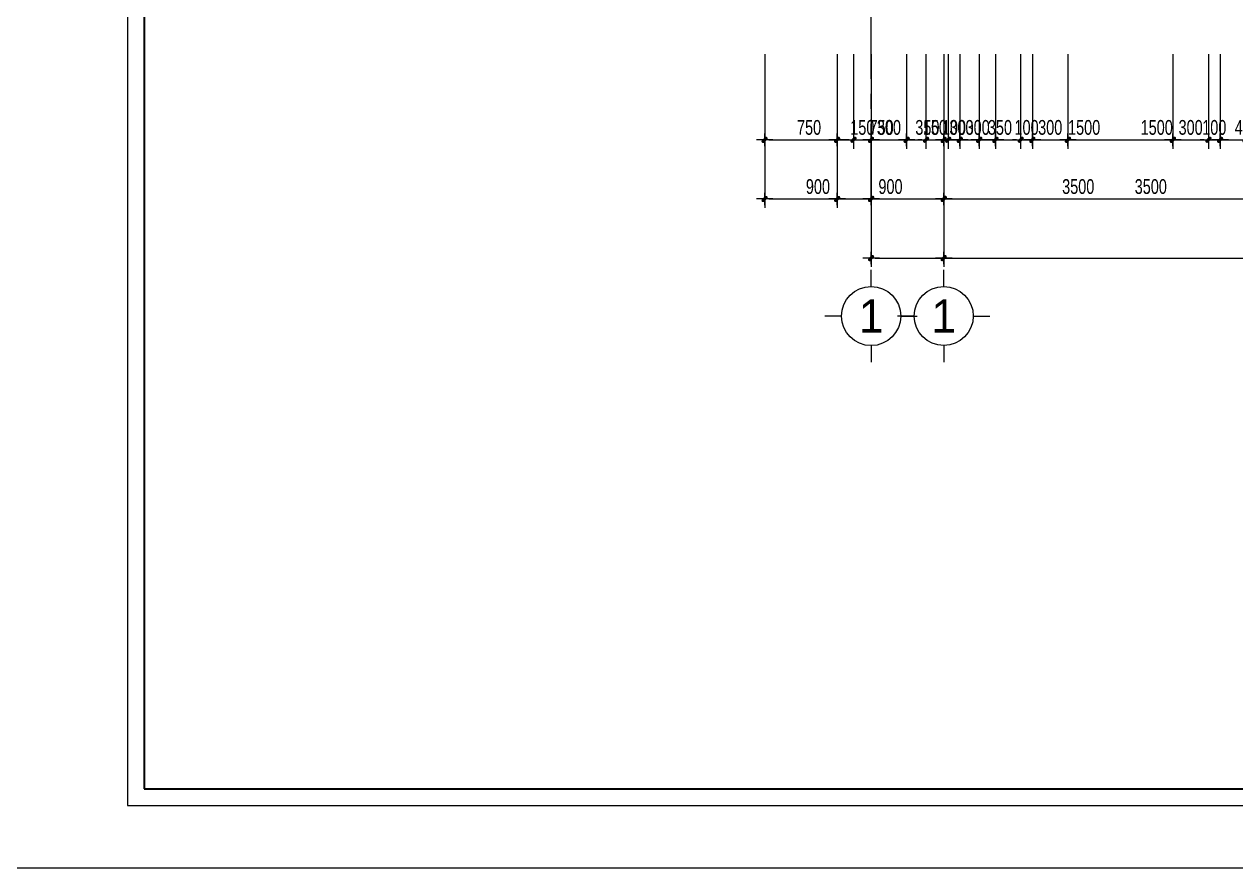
# Model space of a CAD drawing. Header units: inches. Extents: x 88947 to 296847, y 35049 to 161062.
# Drawn here: x 178590 to 188830, y 56051 to 63184 of the extents above; entities that cross this region are included whole.
import ezdxf
from ezdxf.enums import TextEntityAlignment as Align

# ---------------------------------------------------------------- set-up
doc = ezdxf.new("R2010")
doc.units = ezdxf.units.IN
doc.header["$MEASUREMENT"] = 0
doc.header["$PDMODE"] = 1
doc.linetypes.add('ACAD_ISO03W100', pattern=[30, 12, -18])
doc.linetypes.add('CENTER', pattern=[50.8, 31.75, -6.35, 6.35, -6.35])
for name, color, linetype, lineweight in [('A-Dims', 145, 'Continuous', 25), ('A-Text', 30, 'Continuous', 9), ('A-Wall', 2, 'Continuous', 35), ('DIM', 7, 'Continuous', 25), ('GHICHU', 40, 'Continuous', 18), ('KHUNG 2', 144, 'Continuous', 18), ('NETMANH', 192, 'Continuous', 18), ('TRUC', 252, 'ACAD_ISO03W100', 13)]:
    doc.layers.add(name, color=color, linetype=linetype, lineweight=lineweight)
doc.styles.add('FRANKO', font='VFRANKO.TTF')
doc.styles.add('VHELVEN', font='VHELVEN.TTF')
doc.styles.add('VNI-HELVE-CONDENSE', font='VNARIAL.TTF', dxfattribs={"width": 0.7})
doc.dimstyles.new('TAS-100', dxfattribs={"dimscale": 50, "dimtxt": 2.5, "dimasz": 0.7, "dimexe": 1.5, "dimexo": 1.5, "dimgap": 0.8, "dimtad": 1, "dimdec": 0, "dimzin": 3, "dimdsep": 46, "dimtxsty": 'VNI-HELVE-CONDENSE', "dimblk": 'TICK', "dimcen": 2.5, "dimclrt": 71, "dimazin": 2, "dimtfac": 0.75, "dimtdec": 0, "dimtix": 1, "dimtmove": 2, "dimatfit": 2, "dimldrblk": 'TICK123', "dimfxl": 1.5, "dimtolj": 1, "dimtzin": 0, "dimarcsym": 0})

# ---------------------------------------------------------------- blocks, each defined once
blk = doc.blocks.new('TICK')
at = {"layer": 'A-Dims', "color": 1}
for p, q in [((-2, 0), (2, 0)), ((0, 1.5), (0, -1.5))]:
    blk.add_line(p, q, dxfattribs=at)
at = {"layer": 'A-Dims', "color": 1, "const_width": 0.788}
blk.add_lwpolyline([(-0.33, -0.35), (0.38, 0.38)], dxfattribs=at)
at = {"layer": 'A-Dims', "color": 1, "const_width": 0.394}
for points in [[(0.24, 0.52, -0.414214), (0.52, 0.52, -1)], [(0.52, 0.52, -0.414214), (0.52, 0.24, -1)], [(-0.47, -0.21, 0.414214), (-0.47, -0.49, 1)], [(-0.47, -0.49, 0.414214), (-0.19, -0.49, 1)]]:
    blk.add_lwpolyline(points, format="xyb", dxfattribs=at)
blk = doc.blocks.new('*D310')
at = {"layer": 'Defpoints', "color": 0}
for p in [(185748, 62207), (189248, 62207), (189248, 61707)]:
    blk.add_point(p, dxfattribs=at)
at = {"layer": 'DIM', "color": 0, "lineweight": -2}
for p, q in [((185748, 62132), (185748, 61632)), ((189248, 62132), (189248, 61632)), ((185783, 61707), (189213, 61707))]:
    blk.add_line(p, q, dxfattribs=at)
at = {"layer": 'DIM', "color": 0, "lineweight": -2, "xscale": 35, "yscale": 35, "zscale": 35, "rotation": 180}
blk.add_blockref('TICK', (185748, 61707), dxfattribs=at)
at = {"layer": 'DIM', "color": 0, "lineweight": -2, "xscale": 35, "yscale": 35, "zscale": 35}
blk.add_blockref('TICK', (189248, 61707), dxfattribs=at)
at = {"layer": 'DIM', "color": 71, "insert": (187498, 61811), "char_height": 125, "attachment_point": 5, "style": 'VNI-HELVE-CONDENSE'}
blk.add_mtext('\\A1;3500', dxfattribs=at)
blk = doc.blocks.new('TICK123')
at = {"layer": 'A-Dims', "color": 1}
blk.add_lwpolyline([(0.05, 0, 0, 0.84, 0), (-2.11, 0, 8.4, 8.4, 0)], format="xyseb", dxfattribs=at)
blk = doc.blocks.new('*D315')
at = {"layer": 'Defpoints', "color": 0}
for p in [(185748, 62207), (198148, 62207), (198148, 61207)]:
    blk.add_point(p, dxfattribs=at)
at = {"layer": 'DIM', "color": 0, "lineweight": -2}
for p, q in [((185748, 62132), (185748, 61132)), ((198148, 62132), (198148, 61132)), ((185783, 61207), (198113, 61207))]:
    blk.add_line(p, q, dxfattribs=at)
at = {"layer": 'DIM', "color": 0, "lineweight": -2, "xscale": 35, "yscale": 35, "zscale": 35, "rotation": 180}
blk.add_blockref('TICK', (185748, 61207), dxfattribs=at)
at = {"layer": 'DIM', "color": 0, "lineweight": -2, "xscale": 35, "yscale": 35, "zscale": 35}
blk.add_blockref('TICK', (198148, 61207), dxfattribs=at)
at = {"layer": 'DIM', "color": 71, "insert": (191948, 61311), "char_height": 125, "attachment_point": 5, "style": 'VNI-HELVE-CONDENSE'}
blk.add_mtext('\\A1;12400', dxfattribs=at)
blk = doc.blocks.new('khung ten')
at = {"layer": 'A-Wall', "ltscale": 0.7}
blk.add_lwpolyline([(267204, -219099), (305804, -219099), (305804, -190799), (267204, -190799)], close=True, dxfattribs=at)
at = {"layer": 'KHUNG 2', "ltscale": 0.7}
blk.add_lwpolyline([(267004, -219299), (306004, -219299), (306004, -190599), (267004, -190599)], close=True, dxfattribs=at)
at = {"layer": 'NETMANH', "ltscale": 0.7}
blk.add_lwpolyline([(265004, -220042), (307004, -220042), (307004, -190342), (265004, -190342)], close=True, dxfattribs=at)
blk = doc.blocks.new('*D334')
at = {"layer": 'Defpoints', "color": 0}
for p in [(185598, 63007), (185748, 63007), (185748, 62207)]:
    blk.add_point(p, dxfattribs=at)
at = {"layer": 'DIM', "color": 0, "lineweight": -2}
for p, q in [((185598, 62932), (185598, 62132)), ((185748, 62932), (185748, 62132)), ((185563, 62207), (185528, 62207)), ((185598, 62207), (185748, 62207)), ((185783, 62207), (185818, 62207))]:
    blk.add_line(p, q, dxfattribs=at)
at = {"layer": 'DIM', "color": 0, "lineweight": -2, "xscale": 35, "yscale": 35, "zscale": 35}
blk.add_blockref('TICK', (185598, 62207), dxfattribs=at)
at = {"layer": 'DIM', "color": 0, "lineweight": -2, "xscale": 35, "yscale": 35, "zscale": 35, "rotation": 180}
blk.add_blockref('TICK', (185748, 62207), dxfattribs=at)
at = {"layer": 'DIM', "color": 71, "insert": (185673, 62311), "char_height": 125, "attachment_point": 5, "style": 'VNI-HELVE-CONDENSE'}
blk.add_mtext('\\A1;150', dxfattribs=at)
blk = doc.blocks.new('*D335')
at = {"layer": 'Defpoints', "color": 0}
for p in [(186048, 63007), (186398, 63007), (186398, 62207)]:
    blk.add_point(p, dxfattribs=at)
at = {"layer": 'DIM', "color": 0, "lineweight": -2}
for p, q in [((186048, 62932), (186048, 62132)), ((186398, 62932), (186398, 62132)), ((186083, 62207), (186363, 62207))]:
    blk.add_line(p, q, dxfattribs=at)
at = {"layer": 'DIM', "color": 0, "lineweight": -2, "xscale": 35, "yscale": 35, "zscale": 35, "rotation": 180}
blk.add_blockref('TICK', (186048, 62207), dxfattribs=at)
at = {"layer": 'DIM', "color": 0, "lineweight": -2, "xscale": 35, "yscale": 35, "zscale": 35}
blk.add_blockref('TICK', (186398, 62207), dxfattribs=at)
at = {"layer": 'DIM', "color": 71, "insert": (186223, 62311), "char_height": 125, "attachment_point": 5, "style": 'VNI-HELVE-CONDENSE'}
blk.add_mtext('\\A1;350', dxfattribs=at)
blk = doc.blocks.new('*D336')
at = {"layer": 'Defpoints', "color": 0}
for p in [(186498, 63007), (186798, 63007), (186798, 62207)]:
    blk.add_point(p, dxfattribs=at)
at = {"layer": 'DIM', "color": 0, "lineweight": -2}
for p, q in [((186498, 62932), (186498, 62132)), ((186798, 62932), (186798, 62132)), ((186533, 62207), (186763, 62207))]:
    blk.add_line(p, q, dxfattribs=at)
at = {"layer": 'DIM', "color": 0, "lineweight": -2, "xscale": 35, "yscale": 35, "zscale": 35, "rotation": 180}
blk.add_blockref('TICK', (186498, 62207), dxfattribs=at)
at = {"layer": 'DIM', "color": 0, "lineweight": -2, "xscale": 35, "yscale": 35, "zscale": 35}
blk.add_blockref('TICK', (186798, 62207), dxfattribs=at)
at = {"layer": 'DIM', "color": 71, "insert": (186648, 62311), "char_height": 125, "attachment_point": 5, "style": 'VNI-HELVE-CONDENSE'}
blk.add_mtext('\\A1;300', dxfattribs=at)
blk = doc.blocks.new('*D337')
at = {"layer": 'Defpoints', "color": 0}
for p in [(186798, 63007), (188298, 63007), (188298, 62207)]:
    blk.add_point(p, dxfattribs=at)
at = {"layer": 'DIM', "color": 0, "lineweight": -2}
for p, q in [((186798, 62932), (186798, 62132)), ((188298, 62932), (188298, 62132)), ((186833, 62207), (188263, 62207))]:
    blk.add_line(p, q, dxfattribs=at)
at = {"layer": 'DIM', "color": 0, "lineweight": -2, "xscale": 35, "yscale": 35, "zscale": 35, "rotation": 180}
blk.add_blockref('TICK', (186798, 62207), dxfattribs=at)
at = {"layer": 'DIM', "color": 0, "lineweight": -2, "xscale": 35, "yscale": 35, "zscale": 35}
blk.add_blockref('TICK', (188298, 62207), dxfattribs=at)
at = {"layer": 'DIM', "color": 71, "insert": (187548, 62311), "char_height": 125, "attachment_point": 5, "style": 'VNI-HELVE-CONDENSE'}
blk.add_mtext('\\A1;1500', dxfattribs=at)
blk = doc.blocks.new('*D338')
at = {"layer": 'Defpoints', "color": 0}
for p in [(188298, 63007), (188598, 63007), (188598, 62207)]:
    blk.add_point(p, dxfattribs=at)
at = {"layer": 'DIM', "color": 0, "lineweight": -2}
for p, q in [((188298, 62932), (188298, 62132)), ((188598, 62932), (188598, 62132)), ((188333, 62207), (188563, 62207))]:
    blk.add_line(p, q, dxfattribs=at)
at = {"layer": 'DIM', "color": 0, "lineweight": -2, "xscale": 35, "yscale": 35, "zscale": 35, "rotation": 180}
blk.add_blockref('TICK', (188298, 62207), dxfattribs=at)
at = {"layer": 'DIM', "color": 0, "lineweight": -2, "xscale": 35, "yscale": 35, "zscale": 35}
blk.add_blockref('TICK', (188598, 62207), dxfattribs=at)
at = {"layer": 'DIM', "color": 71, "insert": (188448, 62311), "char_height": 125, "attachment_point": 5, "style": 'VNI-HELVE-CONDENSE'}
blk.add_mtext('\\A1;300', dxfattribs=at)
blk = doc.blocks.new('*D339')
at = {"layer": 'Defpoints', "color": 0}
for p in [(188598, 63007), (188698, 63007), (188698, 62207)]:
    blk.add_point(p, dxfattribs=at)
at = {"layer": 'DIM', "color": 0, "lineweight": -2}
for p, q in [((188598, 62932), (188598, 62132)), ((188698, 62932), (188698, 62132)), ((188563, 62207), (188528, 62207)), ((188598, 62207), (188698, 62207)), ((188733, 62207), (188768, 62207))]:
    blk.add_line(p, q, dxfattribs=at)
at = {"layer": 'DIM', "color": 0, "lineweight": -2, "xscale": 35, "yscale": 35, "zscale": 35}
blk.add_blockref('TICK', (188598, 62207), dxfattribs=at)
at = {"layer": 'DIM', "color": 0, "lineweight": -2, "xscale": 35, "yscale": 35, "zscale": 35, "rotation": 180}
blk.add_blockref('TICK', (188698, 62207), dxfattribs=at)
at = {"layer": 'DIM', "color": 71, "insert": (188648, 62311), "char_height": 125, "attachment_point": 5, "style": 'VNI-HELVE-CONDENSE'}
blk.add_mtext('\\A1;100', dxfattribs=at)
blk = doc.blocks.new('*D340')
at = {"layer": 'Defpoints', "color": 0}
for p in [(188698, 63007), (189148, 63007), (189148, 62207)]:
    blk.add_point(p, dxfattribs=at)
at = {"layer": 'DIM', "color": 0, "lineweight": -2}
for p, q in [((188698, 62932), (188698, 62132)), ((189148, 62932), (189148, 62132)), ((188733, 62207), (189113, 62207))]:
    blk.add_line(p, q, dxfattribs=at)
at = {"layer": 'DIM', "color": 0, "lineweight": -2, "xscale": 35, "yscale": 35, "zscale": 35, "rotation": 180}
blk.add_blockref('TICK', (188698, 62207), dxfattribs=at)
at = {"layer": 'DIM', "color": 0, "lineweight": -2, "xscale": 35, "yscale": 35, "zscale": 35}
blk.add_blockref('TICK', (189148, 62207), dxfattribs=at)
at = {"layer": 'DIM', "color": 71, "insert": (188923, 62311), "char_height": 125, "attachment_point": 5, "style": 'VNI-HELVE-CONDENSE'}
blk.add_mtext('\\A1;450', dxfattribs=at)
blk = doc.blocks.new('*D384')
at = {"layer": 'Defpoints', "color": 0}
for p in [(184848, 63007), (185598, 63007), (185598, 62207)]:
    blk.add_point(p, dxfattribs=at)
at = {"layer": 'DIM', "color": 0, "lineweight": -2}
for p, q in [((184848, 62932), (184848, 62132)), ((185598, 62932), (185598, 62132)), ((184883, 62207), (185563, 62207))]:
    blk.add_line(p, q, dxfattribs=at)
at = {"layer": 'DIM', "color": 0, "lineweight": -2, "xscale": 35, "yscale": 35, "zscale": 35, "rotation": 180}
blk.add_blockref('TICK', (184848, 62207), dxfattribs=at)
at = {"layer": 'DIM', "color": 0, "lineweight": -2, "xscale": 35, "yscale": 35, "zscale": 35}
blk.add_blockref('TICK', (185598, 62207), dxfattribs=at)
at = {"layer": 'DIM', "color": 71, "insert": (185223, 62311), "char_height": 125, "attachment_point": 5, "style": 'VNI-HELVE-CONDENSE'}
blk.add_mtext('\\A1;750', dxfattribs=at)
blk = doc.blocks.new('*D385')
at = {"layer": 'Defpoints', "color": 0}
for p in [(184848, 62207), (185748, 62207), (185748, 61707)]:
    blk.add_point(p, dxfattribs=at)
at = {"layer": 'DIM', "color": 0, "lineweight": -2}
for p, q in [((184848, 62132), (184848, 61632)), ((185748, 62132), (185748, 61632)), ((184883, 61707), (185713, 61707))]:
    blk.add_line(p, q, dxfattribs=at)
at = {"layer": 'DIM', "color": 0, "lineweight": -2, "xscale": 35, "yscale": 35, "zscale": 35, "rotation": 180}
blk.add_blockref('TICK', (184848, 61707), dxfattribs=at)
at = {"layer": 'DIM', "color": 0, "lineweight": -2, "xscale": 35, "yscale": 35, "zscale": 35}
blk.add_blockref('TICK', (185748, 61707), dxfattribs=at)
at = {"layer": 'DIM', "color": 71, "insert": (185298, 61811), "char_height": 125, "attachment_point": 5, "style": 'VNI-HELVE-CONDENSE'}
blk.add_mtext('\\A1;900', dxfattribs=at)
blk = doc.blocks.new('*D390')
at = {"layer": 'Defpoints', "color": 0}
for p in [(186398, 63007), (186498, 63007), (186498, 62207)]:
    blk.add_point(p, dxfattribs=at)
at = {"layer": 'DIM', "color": 0, "lineweight": -2}
for p, q in [((186398, 62932), (186398, 62132)), ((186498, 62932), (186498, 62132)), ((186363, 62207), (186328, 62207)), ((186398, 62207), (186498, 62207)), ((186533, 62207), (186568, 62207))]:
    blk.add_line(p, q, dxfattribs=at)
at = {"layer": 'DIM', "color": 0, "lineweight": -2, "xscale": 35, "yscale": 35, "zscale": 35}
blk.add_blockref('TICK', (186398, 62207), dxfattribs=at)
at = {"layer": 'DIM', "color": 0, "lineweight": -2, "xscale": 35, "yscale": 35, "zscale": 35, "rotation": 180}
blk.add_blockref('TICK', (186498, 62207), dxfattribs=at)
at = {"layer": 'DIM', "color": 71, "insert": (186448, 62311), "char_height": 125, "attachment_point": 5, "style": 'VNI-HELVE-CONDENSE'}
blk.add_mtext('\\A1;100', dxfattribs=at)
blk = doc.blocks.new('*D391')
at = {"layer": 'Defpoints', "color": 0}
for p in [(185748, 63007), (186048, 63007), (186048, 62207)]:
    blk.add_point(p, dxfattribs=at)
at = {"layer": 'DIM', "color": 0, "lineweight": -2}
for p, q in [((185748, 62932), (185748, 62132)), ((186048, 62932), (186048, 62132)), ((185783, 62207), (186013, 62207))]:
    blk.add_line(p, q, dxfattribs=at)
at = {"layer": 'DIM', "color": 0, "lineweight": -2, "xscale": 35, "yscale": 35, "zscale": 35, "rotation": 180}
blk.add_blockref('TICK', (185748, 62207), dxfattribs=at)
at = {"layer": 'DIM', "color": 0, "lineweight": -2, "xscale": 35, "yscale": 35, "zscale": 35}
blk.add_blockref('TICK', (186048, 62207), dxfattribs=at)
at = {"layer": 'DIM', "color": 71, "insert": (185898, 62311), "char_height": 125, "attachment_point": 5, "style": 'VNI-HELVE-CONDENSE'}
blk.add_mtext('\\A1;300', dxfattribs=at)
blk = doc.blocks.new('TRUCCOT')
for p, q in [((0, -140), (0, 0)), ((-250, -390), (-390, -390)), ((250, -390), (390, -390)), ((0, -640), (0, -780))]:
    blk.add_line(p, q)
blk.add_circle((0, -390), 250)
at = {"layer": 'GHICHU', "style": 'VHELVEN'}
blk.add_attdef('TRUC', text='', height=280, dxfattribs=at).set_placement((0, -390), align=Align.MIDDLE_CENTER)
blk = doc.blocks.new('*D3021')
at = {"layer": 'Defpoints', "color": 0}
for p in [(150, -31652), (3650, -31652), (3650, -32952)]:
    blk.add_point(p, dxfattribs=at)
at = {"layer": 'DIM', "color": 0, "lineweight": -2}
for p, q in [((150, -31727), (150, -33027)), ((3650, -31727), (3650, -33027)), ((185, -32952), (3615, -32952))]:
    blk.add_line(p, q, dxfattribs=at)
at = {"layer": 'DIM', "color": 0, "lineweight": -2, "xscale": 35, "yscale": 35, "zscale": 35, "rotation": 180}
blk.add_blockref('TICK', (150, -32952), dxfattribs=at)
at = {"layer": 'DIM', "color": 0, "lineweight": -2, "xscale": 35, "yscale": 35, "zscale": 35}
blk.add_blockref('TICK', (3650, -32952), dxfattribs=at)
at = {"layer": 'DIM', "color": 71, "insert": (1900, -32848), "char_height": 125, "attachment_point": 5, "style": 'VNI-HELVE-CONDENSE'}
blk.add_mtext('\\A1;3500', dxfattribs=at)
blk = doc.blocks.new('*D3026')
at = {"layer": 'Defpoints', "color": 0}
for p in [(150, -31652), (12550, -31652), (12550, -33452)]:
    blk.add_point(p, dxfattribs=at)
at = {"layer": 'DIM', "color": 0, "lineweight": -2}
for p, q in [((150, -31727), (150, -33527)), ((12550, -31727), (12550, -33527)), ((185, -33452), (12515, -33452))]:
    blk.add_line(p, q, dxfattribs=at)
at = {"layer": 'DIM', "color": 0, "lineweight": -2, "xscale": 35, "yscale": 35, "zscale": 35, "rotation": 180}
blk.add_blockref('TICK', (150, -33452), dxfattribs=at)
at = {"layer": 'DIM', "color": 0, "lineweight": -2, "xscale": 35, "yscale": 35, "zscale": 35}
blk.add_blockref('TICK', (12550, -33452), dxfattribs=at)
at = {"layer": 'DIM', "color": 71, "insert": (6350, -33348), "char_height": 125, "attachment_point": 5, "style": 'VNI-HELVE-CONDENSE'}
blk.add_mtext('\\A1;12400', dxfattribs=at)
blk = doc.blocks.new('*D3094')
at = {"layer": 'Defpoints', "color": 0}
for p in [(0, -31652), (150, -31652), (150, -32452)]:
    blk.add_point(p, dxfattribs=at)
at = {"layer": 'DIM', "color": 0, "lineweight": -2}
for p, q in [((0, -31727), (0, -32527)), ((150, -31727), (150, -32527)), ((-35, -32452), (-70, -32452)), ((0, -32452), (150, -32452)), ((185, -32452), (220, -32452))]:
    blk.add_line(p, q, dxfattribs=at)
at = {"layer": 'DIM', "color": 0, "lineweight": -2, "xscale": 35, "yscale": 35, "zscale": 35}
blk.add_blockref('TICK', (0, -32452), dxfattribs=at)
at = {"layer": 'DIM', "color": 0, "lineweight": -2, "xscale": 35, "yscale": 35, "zscale": 35, "rotation": 180}
blk.add_blockref('TICK', (150, -32452), dxfattribs=at)
at = {"layer": 'DIM', "color": 71, "insert": (75, -32348), "char_height": 125, "attachment_point": 5, "style": 'VNI-HELVE-CONDENSE'}
blk.add_mtext('\\A1;150', dxfattribs=at)
blk = doc.blocks.new('*D3095')
at = {"layer": 'Defpoints', "color": 0}
for p in [(450, -31652), (800, -31652), (800, -32452)]:
    blk.add_point(p, dxfattribs=at)
at = {"layer": 'DIM', "color": 0, "lineweight": -2}
for p, q in [((450, -31727), (450, -32527)), ((800, -31727), (800, -32527)), ((485, -32452), (765, -32452))]:
    blk.add_line(p, q, dxfattribs=at)
at = {"layer": 'DIM', "color": 0, "lineweight": -2, "xscale": 35, "yscale": 35, "zscale": 35, "rotation": 180}
blk.add_blockref('TICK', (450, -32452), dxfattribs=at)
at = {"layer": 'DIM', "color": 0, "lineweight": -2, "xscale": 35, "yscale": 35, "zscale": 35}
blk.add_blockref('TICK', (800, -32452), dxfattribs=at)
at = {"layer": 'DIM', "color": 71, "insert": (625, -32348), "char_height": 125, "attachment_point": 5, "style": 'VNI-HELVE-CONDENSE'}
blk.add_mtext('\\A1;350', dxfattribs=at)
blk = doc.blocks.new('*D3096')
at = {"layer": 'Defpoints', "color": 0}
for p in [(900, -31652), (1200, -31652), (1200, -32452)]:
    blk.add_point(p, dxfattribs=at)
at = {"layer": 'DIM', "color": 0, "lineweight": -2}
for p, q in [((900, -31727), (900, -32527)), ((1200, -31727), (1200, -32527)), ((935, -32452), (1165, -32452))]:
    blk.add_line(p, q, dxfattribs=at)
at = {"layer": 'DIM', "color": 0, "lineweight": -2, "xscale": 35, "yscale": 35, "zscale": 35, "rotation": 180}
blk.add_blockref('TICK', (900, -32452), dxfattribs=at)
at = {"layer": 'DIM', "color": 0, "lineweight": -2, "xscale": 35, "yscale": 35, "zscale": 35}
blk.add_blockref('TICK', (1200, -32452), dxfattribs=at)
at = {"layer": 'DIM', "color": 71, "insert": (1050, -32348), "char_height": 125, "attachment_point": 5, "style": 'VNI-HELVE-CONDENSE'}
blk.add_mtext('\\A1;300', dxfattribs=at)
blk = doc.blocks.new('*D3097')
at = {"layer": 'Defpoints', "color": 0}
for p in [(1200, -31652), (2700, -31652), (2700, -32452)]:
    blk.add_point(p, dxfattribs=at)
at = {"layer": 'DIM', "color": 0, "lineweight": -2}
for p, q in [((1200, -31727), (1200, -32527)), ((2700, -31727), (2700, -32527)), ((1235, -32452), (2665, -32452))]:
    blk.add_line(p, q, dxfattribs=at)
at = {"layer": 'DIM', "color": 0, "lineweight": -2, "xscale": 35, "yscale": 35, "zscale": 35, "rotation": 180}
blk.add_blockref('TICK', (1200, -32452), dxfattribs=at)
at = {"layer": 'DIM', "color": 0, "lineweight": -2, "xscale": 35, "yscale": 35, "zscale": 35}
blk.add_blockref('TICK', (2700, -32452), dxfattribs=at)
at = {"layer": 'DIM', "color": 71, "insert": (1950, -32348), "char_height": 125, "attachment_point": 5, "style": 'VNI-HELVE-CONDENSE'}
blk.add_mtext('\\A1;1500', dxfattribs=at)
blk = doc.blocks.new('*D3159')
at = {"layer": 'Defpoints', "color": 0}
for p in [(-750, -31652), (0, -31652), (0, -32452)]:
    blk.add_point(p, dxfattribs=at)
at = {"layer": 'DIM', "color": 0, "lineweight": -2}
for p, q in [((-750, -31727), (-750, -32527)), ((0, -31727), (0, -32527)), ((-715, -32452), (-35, -32452))]:
    blk.add_line(p, q, dxfattribs=at)
at = {"layer": 'DIM', "color": 0, "lineweight": -2, "xscale": 35, "yscale": 35, "zscale": 35, "rotation": 180}
blk.add_blockref('TICK', (-750, -32452), dxfattribs=at)
at = {"layer": 'DIM', "color": 0, "lineweight": -2, "xscale": 35, "yscale": 35, "zscale": 35}
blk.add_blockref('TICK', (0, -32452), dxfattribs=at)
at = {"layer": 'DIM', "color": 71, "insert": (-375, -32348), "char_height": 125, "attachment_point": 5, "style": 'VNI-HELVE-CONDENSE'}
blk.add_mtext('\\A1;750', dxfattribs=at)
blk = doc.blocks.new('*D3160')
at = {"layer": 'Defpoints', "color": 0}
for p in [(-750, -31652), (150, -31652), (150, -32952)]:
    blk.add_point(p, dxfattribs=at)
at = {"layer": 'DIM', "color": 0, "lineweight": -2}
for p, q in [((-750, -31727), (-750, -33027)), ((150, -31727), (150, -33027)), ((-715, -32952), (115, -32952))]:
    blk.add_line(p, q, dxfattribs=at)
at = {"layer": 'DIM', "color": 0, "lineweight": -2, "xscale": 35, "yscale": 35, "zscale": 35, "rotation": 180}
blk.add_blockref('TICK', (-750, -32952), dxfattribs=at)
at = {"layer": 'DIM', "color": 0, "lineweight": -2, "xscale": 35, "yscale": 35, "zscale": 35}
blk.add_blockref('TICK', (150, -32952), dxfattribs=at)
at = {"layer": 'DIM', "color": 71, "insert": (-300, -32848), "char_height": 125, "attachment_point": 5, "style": 'VNI-HELVE-CONDENSE'}
blk.add_mtext('\\A1;900', dxfattribs=at)
blk = doc.blocks.new('*D3165')
at = {"layer": 'Defpoints', "color": 0}
for p in [(800, -31652), (900, -31652), (900, -32452)]:
    blk.add_point(p, dxfattribs=at)
at = {"layer": 'DIM', "color": 0, "lineweight": -2}
for p, q in [((800, -31727), (800, -32527)), ((900, -31727), (900, -32527)), ((765, -32452), (730, -32452)), ((800, -32452), (900, -32452)), ((935, -32452), (970, -32452))]:
    blk.add_line(p, q, dxfattribs=at)
at = {"layer": 'DIM', "color": 0, "lineweight": -2, "xscale": 35, "yscale": 35, "zscale": 35}
blk.add_blockref('TICK', (800, -32452), dxfattribs=at)
at = {"layer": 'DIM', "color": 0, "lineweight": -2, "xscale": 35, "yscale": 35, "zscale": 35, "rotation": 180}
blk.add_blockref('TICK', (900, -32452), dxfattribs=at)
at = {"layer": 'DIM', "color": 71, "insert": (850, -32348), "char_height": 125, "attachment_point": 5, "style": 'VNI-HELVE-CONDENSE'}
blk.add_mtext('\\A1;100', dxfattribs=at)
blk = doc.blocks.new('*D3166')
at = {"layer": 'Defpoints', "color": 0}
for p in [(150, -31652), (450, -31652), (450, -32452)]:
    blk.add_point(p, dxfattribs=at)
at = {"layer": 'DIM', "color": 0, "lineweight": -2}
for p, q in [((150, -31727), (150, -32527)), ((450, -31727), (450, -32527)), ((185, -32452), (415, -32452))]:
    blk.add_line(p, q, dxfattribs=at)
at = {"layer": 'DIM', "color": 0, "lineweight": -2, "xscale": 35, "yscale": 35, "zscale": 35, "rotation": 180}
blk.add_blockref('TICK', (150, -32452), dxfattribs=at)
at = {"layer": 'DIM', "color": 0, "lineweight": -2, "xscale": 35, "yscale": 35, "zscale": 35}
blk.add_blockref('TICK', (450, -32452), dxfattribs=at)
at = {"layer": 'DIM', "color": 71, "insert": (300, -32348), "char_height": 125, "attachment_point": 5, "style": 'VNI-HELVE-CONDENSE'}
blk.add_mtext('\\A1;300', dxfattribs=at)
blk = doc.blocks.new('A$C4B9C0102')
at = {"layer": 'DIM'}
ref = blk.add_blockref('TRUCCOT', (150, -33552.1), dxfattribs=at)
ref.add_attrib('TRUC', '1', dxfattribs={"layer": 'GHICHU', "height": 280, "style": 'FRANKO'}).set_placement((150, -33942.1), align=Align.MIDDLE_CENTER)
for base, p1, p2, picture, middle in [((0, -32452.1), (-750, -31652.1), (0, -31652.1), '*D3159', (-375, -32348.4)), ((150, -32952.1), (-750, -31652.1), (150, -31652.1), '*D3160', (-300, -32848.4)), ((150, -32452.1), (0, -31652.1), (150, -31652.1), '*D3094', (75, -32348.4)), ((3650, -32952.1), (150, -31652.1), (3650, -31652.1), '*D3021', (1900, -32848.3)), ((12550, -33452.1), (150, -31652.1), (12550, -31652.1), '*D3026', (6350, -33348.4)), ((450, -32452.1), (150, -31652.1), (450, -31652.1), '*D3166', (300, -32348.3)), ((800, -32452.1), (450, -31652.1), (800, -31652.1), '*D3095', (625, -32348.3)), ((900, -32452.1), (800, -31652.1), (900, -31652.1), '*D3165', (850, -32348.4)), ((1200, -32452.1), (900, -31652.1), (1200, -31652.1), '*D3096', (1050, -32348.3)), ((2700, -32452.1), (1200, -31652.1), (2700, -31652.1), '*D3097', (1950, -32348.4))]:
    dim = blk.add_linear_dim(base=base, p1=p1, p2=p2, dimstyle='TAS-100', dxfattribs=at)
    dim.commit()
    dim.dimension.update_dxf_attribs({"geometry": picture, "text_midpoint": middle})

msp = doc.modelspace()

# ---------------------------------------------------------------- linework, layer by layer
at = {"layer": 'TRUC', "linetype": 'CENTER', "ltscale": 20}
msp.add_lwpolyline([(185747.7, 61706.8), (185747.7, 74206.8)], dxfattribs=at)

# ---------------------------------------------------------------- block references
at = {"layer": 'A-Text', "xscale": 0.7071428571362048, "yscale": 0.7071428573544836, "zscale": 0.7071428573664265}
msp.add_blockref('khung ten', (-9348.5, 211652.7), dxfattribs=at)
at = {"layer": 'DIM'}
msp.add_blockref('A$C4B9C0102', (186211.3, 94659), dxfattribs=at)
ref = msp.add_blockref('TRUCCOT', (185747.7, 61106.8), dxfattribs=at)
ref.add_attrib('TRUC', '1', dxfattribs={"layer": 'GHICHU', "height": 280, "style": 'FRANKO'}).set_placement((185747.7, 60716.8), align=Align.MIDDLE_CENTER)

# ---------------------------------------------------------------- dimensions: what is measured, and where the dimension line sits
for base, p1, p2, picture, middle in [((185597.7, 62206.8), (184847.7, 63006.8), (185597.7, 63006.8), '*D384', (185222.7, 62310.6)), ((185747.7, 62206.8), (185597.7, 63006.8), (185747.7, 63006.8), '*D334', (185672.7, 62310.6)), ((186047.7, 62206.8), (185747.7, 63006.8), (186047.7, 63006.8), '*D391', (185897.7, 62310.7)), ((186397.7, 62206.8), (186047.7, 63006.8), (186397.7, 63006.8), '*D335', (186222.7, 62310.7)), ((186497.7, 62206.8), (186397.7, 63006.8), (186497.7, 63006.8), '*D390', (186447.7, 62310.6)), ((186797.7, 62206.8), (186497.7, 63006.8), (186797.7, 63006.8), '*D336', (186647.7, 62310.7)), ((188297.7, 62206.8), (186797.7, 63006.8), (188297.7, 63006.8), '*D337', (187547.7, 62310.6)), ((188597.7, 62206.8), (188297.7, 63006.8), (188597.7, 63006.8), '*D338', (188447.7, 62310.7)), ((188697.7, 62206.8), (188597.7, 63006.8), (188697.7, 63006.8), '*D339', (188647.7, 62310.6)), ((189147.7, 62206.8), (188697.7, 63006.8), (189147.7, 63006.8), '*D340', (188922.7, 62310.6)), ((185747.7, 61706.8), (184847.7, 62206.8), (185747.7, 62206.8), '*D385', (185297.7, 61810.6)), ((189247.7, 61706.8), (185747.7, 62206.8), (189247.7, 62206.8), '*D310', (187497.7, 61810.7)), ((198147.7, 61206.8), (185747.7, 62206.8), (198147.7, 62206.8), '*D315', (191947.7, 61310.6))]:
    dim = msp.add_linear_dim(base=base, p1=p1, p2=p2, dimstyle='TAS-100', dxfattribs=at)
    dim.commit()
    dim.dimension.update_dxf_attribs({"geometry": picture, "text_midpoint": middle})

doc.saveas('drawing.dxf')
